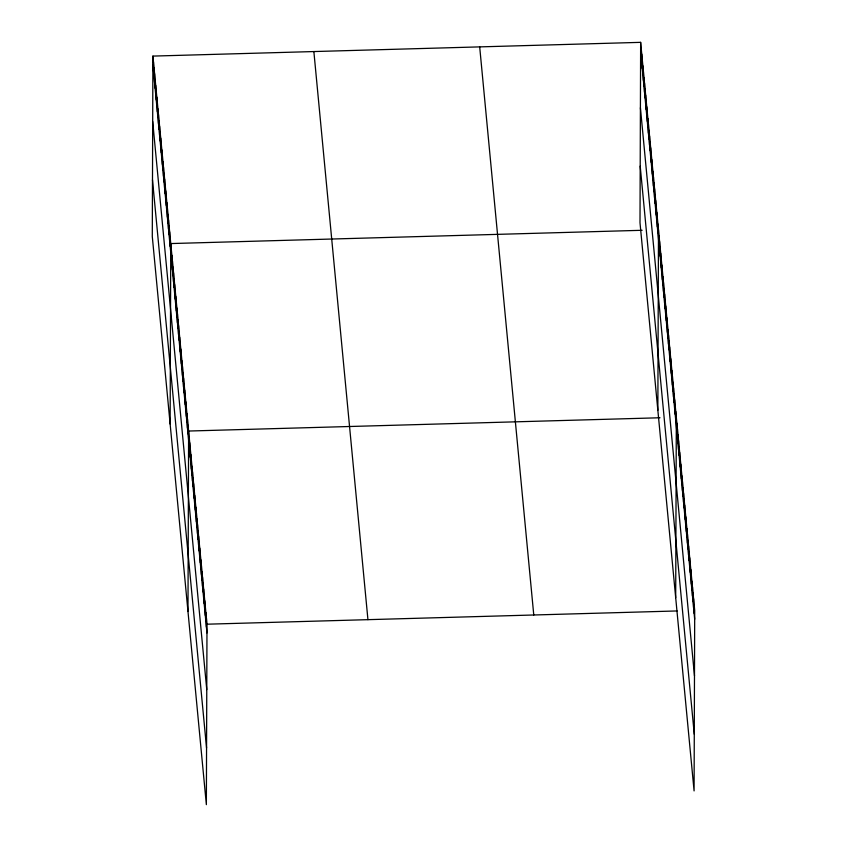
<?xml version="1.0" encoding="UTF-8"?>
<svg xmlns="http://www.w3.org/2000/svg" width="847" height="847" viewBox="0 0 847 847"><rect width="100%" height="100%" fill="white"/><g stroke="black" fill="none" stroke-linecap="round" stroke-linejoin="round"><path stroke-width="1.27" d="M152.915 56.093L152.291 236.535L206.361 804.65L206.996 624.197L152.915 56.093L640.639 42.35L694.709 610.465L694.085 790.907L640.004 222.803L640.639 42.35M153.445 70.682L153.476 61.947M154.006 76.548L154.038 67.813M154.556 82.403L154.588 73.668M155.117 88.257L155.149 79.523M155.679 94.123L155.71 85.388M156.229 99.978L156.261 91.243M156.79 105.833L156.822 97.098M157.351 111.698L157.383 102.963M157.902 117.553L157.934 108.818M158.463 123.418L158.495 114.673M159.024 129.273L159.056 120.539M159.575 135.128L159.607 126.394M160.136 140.994L160.168 132.248M160.697 146.849L160.729 138.114M161.248 152.704L161.279 143.969M161.809 158.569L161.841 149.824M162.37 164.424L162.402 155.689M162.92 170.279L162.952 161.544M163.482 176.144L163.513 167.41M164.043 181.999L164.074 173.264M164.593 187.854L164.625 179.119M165.154 193.719L165.186 184.985M165.716 199.574L165.747 190.84M166.266 205.429L166.298 196.695M166.827 211.295L166.859 202.56M167.388 217.15L167.42 208.415M167.939 223.015L167.971 214.27M168.5 228.87L168.532 220.135M169.061 234.725L169.093 225.99M169.612 240.59L169.644 231.845M170.173 246.445L170.205 237.711M170.131 424.019L170.766 243.565L642.132 230.289M171.285 258.166L171.316 249.42M171.846 264.02L171.877 255.286M172.407 269.875L172.439 261.141M172.968 275.741L172.989 267.006M173.519 281.596L173.55 272.861M174.08 287.451L174.111 278.716M174.641 293.316L174.662 284.581M175.191 299.171L175.223 290.436M175.753 305.026L175.784 296.291M176.314 310.891L176.335 302.157M176.864 316.746L176.896 308.012M177.425 322.612L177.457 313.866M177.986 328.467L178.008 319.732M178.537 334.321L178.569 325.587M179.098 340.187L179.13 331.442M179.659 346.042L179.68 337.307M180.21 351.897L180.242 343.162M180.771 357.762L180.803 349.028M181.332 363.617L181.353 354.882M181.883 369.472L181.914 360.737M182.444 375.337L182.476 366.603M183.005 381.192L183.026 372.458M183.555 387.047L183.587 378.313M184.117 392.913L184.148 384.178M184.678 398.768L184.699 390.033M185.228 404.622L185.26 395.888M185.789 410.488L185.821 401.753M186.351 416.343L186.372 407.608M186.901 422.208L186.933 413.463M187.462 428.063L187.494 419.329M188.023 433.918L188.045 425.183M187.981 611.492L188.606 431.038L659.982 417.762M189.135 445.628L189.167 436.893M189.696 451.483L189.717 442.748M190.247 457.338L190.279 448.603M190.808 463.193L190.84 454.458M191.358 469.047L191.39 460.313M191.92 474.902L191.951 466.168M192.481 480.757L192.513 472.012M193.031 486.602L193.063 477.867M193.592 492.456L193.624 483.722M194.154 498.311L194.175 489.577M194.704 504.166L194.736 495.431M195.265 510.021L195.297 501.286M195.816 515.876L195.848 507.131M196.377 521.72L196.409 512.986M196.938 527.575L196.959 518.84M197.489 533.43L197.52 524.695M198.05 539.285L198.082 530.55M198.6 545.14L198.632 536.405M199.161 550.995L199.193 542.26M199.723 556.85L199.754 548.104M200.273 562.694L200.305 553.959M200.834 568.549L200.866 559.814M201.395 574.404L201.417 565.669M201.946 580.259L201.978 571.524M202.507 586.113L202.539 577.379M203.058 591.968L203.089 583.223M203.619 597.813L203.651 589.078M204.18 603.667L204.212 594.933M204.73 609.522L204.762 600.788M205.292 615.377L205.323 606.643M205.853 621.232L205.874 612.497M206.403 627.087L206.435 618.352M641.168 56.95L641.19 48.205M641.719 62.805L641.751 54.07M642.28 68.66L642.312 59.925M642.841 74.525L642.862 65.78M643.392 80.38L643.424 71.646M643.953 86.235L643.985 77.501M644.514 92.101L644.535 83.355M645.065 97.956L645.096 89.221M645.626 103.81L645.658 95.076M646.187 109.676L646.219 100.941M646.737 115.531L646.769 106.796M647.299 121.386L647.33 112.651M647.86 127.251L647.891 118.516M648.41 133.106L648.442 124.371M648.971 138.961L649.003 130.226M649.533 144.826L649.564 136.092M650.083 150.681L650.115 141.947M650.644 156.547L650.676 147.802M651.205 162.402L651.237 153.667M651.756 168.257L651.788 159.522M652.317 174.122L652.349 165.377M652.878 179.977L652.91 171.242M653.429 185.832L653.461 177.097M653.99 191.697L654.022 182.952M654.551 197.552L654.583 188.817M655.102 203.407L655.133 194.672M655.663 209.273L655.694 200.538M656.224 215.127L656.256 206.393M656.774 220.982L656.806 212.248M657.336 226.848L657.367 218.113M657.897 232.703L657.928 223.968M657.854 410.276L658.479 229.823M659.008 244.423L659.04 235.688M659.569 250.278L659.601 241.543M660.12 256.143L660.152 247.398M660.681 261.998L660.713 253.264M661.242 267.853L661.274 259.118M661.793 273.719L661.825 264.973M662.354 279.574L662.386 270.839M662.915 285.428L662.947 276.694M663.466 291.294L663.497 282.559M664.027 297.149L664.059 288.414M664.588 303.004L664.62 294.269M665.139 308.869L665.17 300.134M665.7 314.724L665.731 305.989M666.261 320.579L666.293 311.844M666.811 326.444L666.843 317.71M667.372 332.299L667.404 323.565M667.934 338.154L667.965 329.419M668.484 344.02L668.516 335.285M669.045 349.875L669.077 341.14M669.606 355.74L669.638 346.995M670.157 361.595L670.189 352.86M670.718 367.45L670.75 358.715M671.279 373.315L671.311 364.57M671.83 379.17L671.862 370.435M672.391 385.025L672.423 376.29M672.952 390.891L672.984 382.156M673.503 396.745L673.534 388.011M674.064 402.6L674.096 393.866M674.625 408.466L674.657 399.731M675.175 414.321L675.207 405.586M675.737 420.176L675.768 411.441M675.694 597.749L676.33 417.306M676.848 431.896L676.88 423.151M677.409 437.74L677.441 429.006M677.971 443.595L678.002 434.86M678.521 449.45L678.553 440.715M679.082 455.305L679.114 446.57M679.643 461.16L679.665 452.425M680.194 467.015L680.226 458.28M680.755 472.87L680.787 464.124M681.306 478.714L681.337 469.979M681.867 484.569L681.899 475.834M682.428 490.424L682.46 481.689M682.978 496.278L683.01 487.544M683.54 502.133L683.571 493.399M684.101 507.988L684.122 499.243M684.651 513.833L684.683 505.098M685.212 519.687L685.244 510.953M685.763 525.542L685.795 516.808M686.324 531.397L686.356 522.663M686.885 537.252L686.917 528.517M687.436 543.107L687.468 534.372M687.997 548.962L688.029 540.217M688.558 554.806L688.579 546.071M689.109 560.661L689.14 551.926M689.67 566.516L689.702 557.781M690.22 572.371L690.252 563.636M690.781 578.226L690.813 569.491M691.343 584.081L691.374 575.335M691.893 589.925L691.925 581.19M692.454 595.78L692.486 587.045M693.015 601.635L693.037 592.9M693.566 607.49L693.598 598.755M694.127 613.344L694.159 604.61M206.996 624.197L677.113 610.952M640.607 51.085L694.678 619.199M640.406 107.749L694.487 675.864M640.205 166.139L694.275 734.243M479.688 46.881L533.769 614.996M313.866 51.561L367.937 619.665M152.884 64.827L206.964 632.942M152.693 121.492L206.763 689.606M152.481 179.871L206.562 747.986"/></g></svg>
